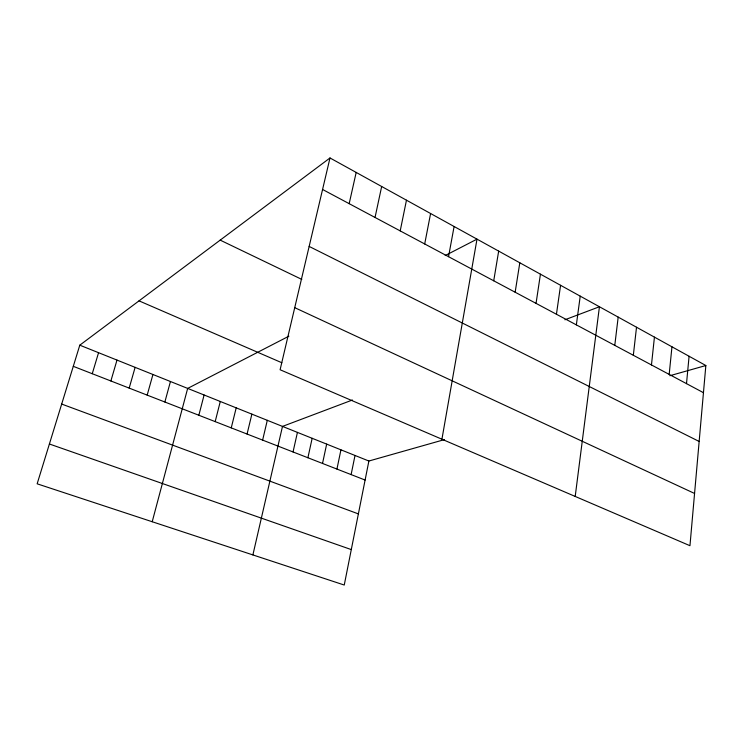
<?xml version="1.0" encoding="UTF-8"?>
<svg xmlns="http://www.w3.org/2000/svg" width="743" height="743" viewBox="0 0 743 743"><rect width="100%" height="100%" fill="white"/><g stroke="black" fill="none" stroke-linecap="round" stroke-linejoin="round"><path stroke-width="1.11" d="M705.85 365.519L689.959 545.706L280.102 369.745L329.994 157.962L705.85 365.519L669.842 375.726M686.504 383.648L689.086 356.269M669.183 374.407L671.96 346.805M651.462 364.952L654.434 337.127M633.333 355.275L636.519 327.236M614.777 345.374L618.185 317.112M575.203 496.435L599.434 306.748L564.894 319.787M576.354 324.877L580.227 296.151M556.442 314.252L560.575 285.293M536.047 303.376L540.44 274.176M515.15 292.222L519.812 262.781M493.724 280.789L498.674 251.106M441.927 439.224L477.006 239.144L445.187 255.555M448.54 256.688L454.103 226.504M424.699 243.964L430.596 213.52M444.528 439.587L368.881 461.022L344.25 585.038L37.15 483.814L79.798 345.179L329.994 157.962M400.208 230.897L406.467 200.192M351.123 474.591L355.015 455.468M336.932 469.065L340.944 449.831M375.039 217.467L381.67 186.493M322.527 463.446L326.66 444.11M307.899 457.753L312.162 438.296M293.039 451.958L297.432 432.398M349.173 203.666L356.185 172.422M252.889 554.919L282.489 426.408L352.423 400.003M262.632 440.107L267.294 420.315M247.066 434.042L251.877 414.139M231.249 427.875L236.2 407.861M215.182 421.615L220.281 401.48M198.845 415.253L204.102 394.997M152.213 521.735L187.663 388.413L288.888 336.189M164.862 402.009L170.444 381.512M147.179 395.118L152.937 374.491M129.18 388.106L135.124 367.358M110.874 380.973L116.995 360.095M92.253 373.71L98.559 352.702M49.4 443.998L351.29 549.588M61.678 404.062L358.377 513.896M73.288 366.327L365.101 480.043M79.798 345.179L368.881 461.022M139.025 300.859L281.857 362.751M294.73 307.658L694.566 493.463M220.188 240.128L301.816 279.405M309.153 246.425L699.154 441.463M322.573 189.474L703.454 392.685"/></g></svg>
